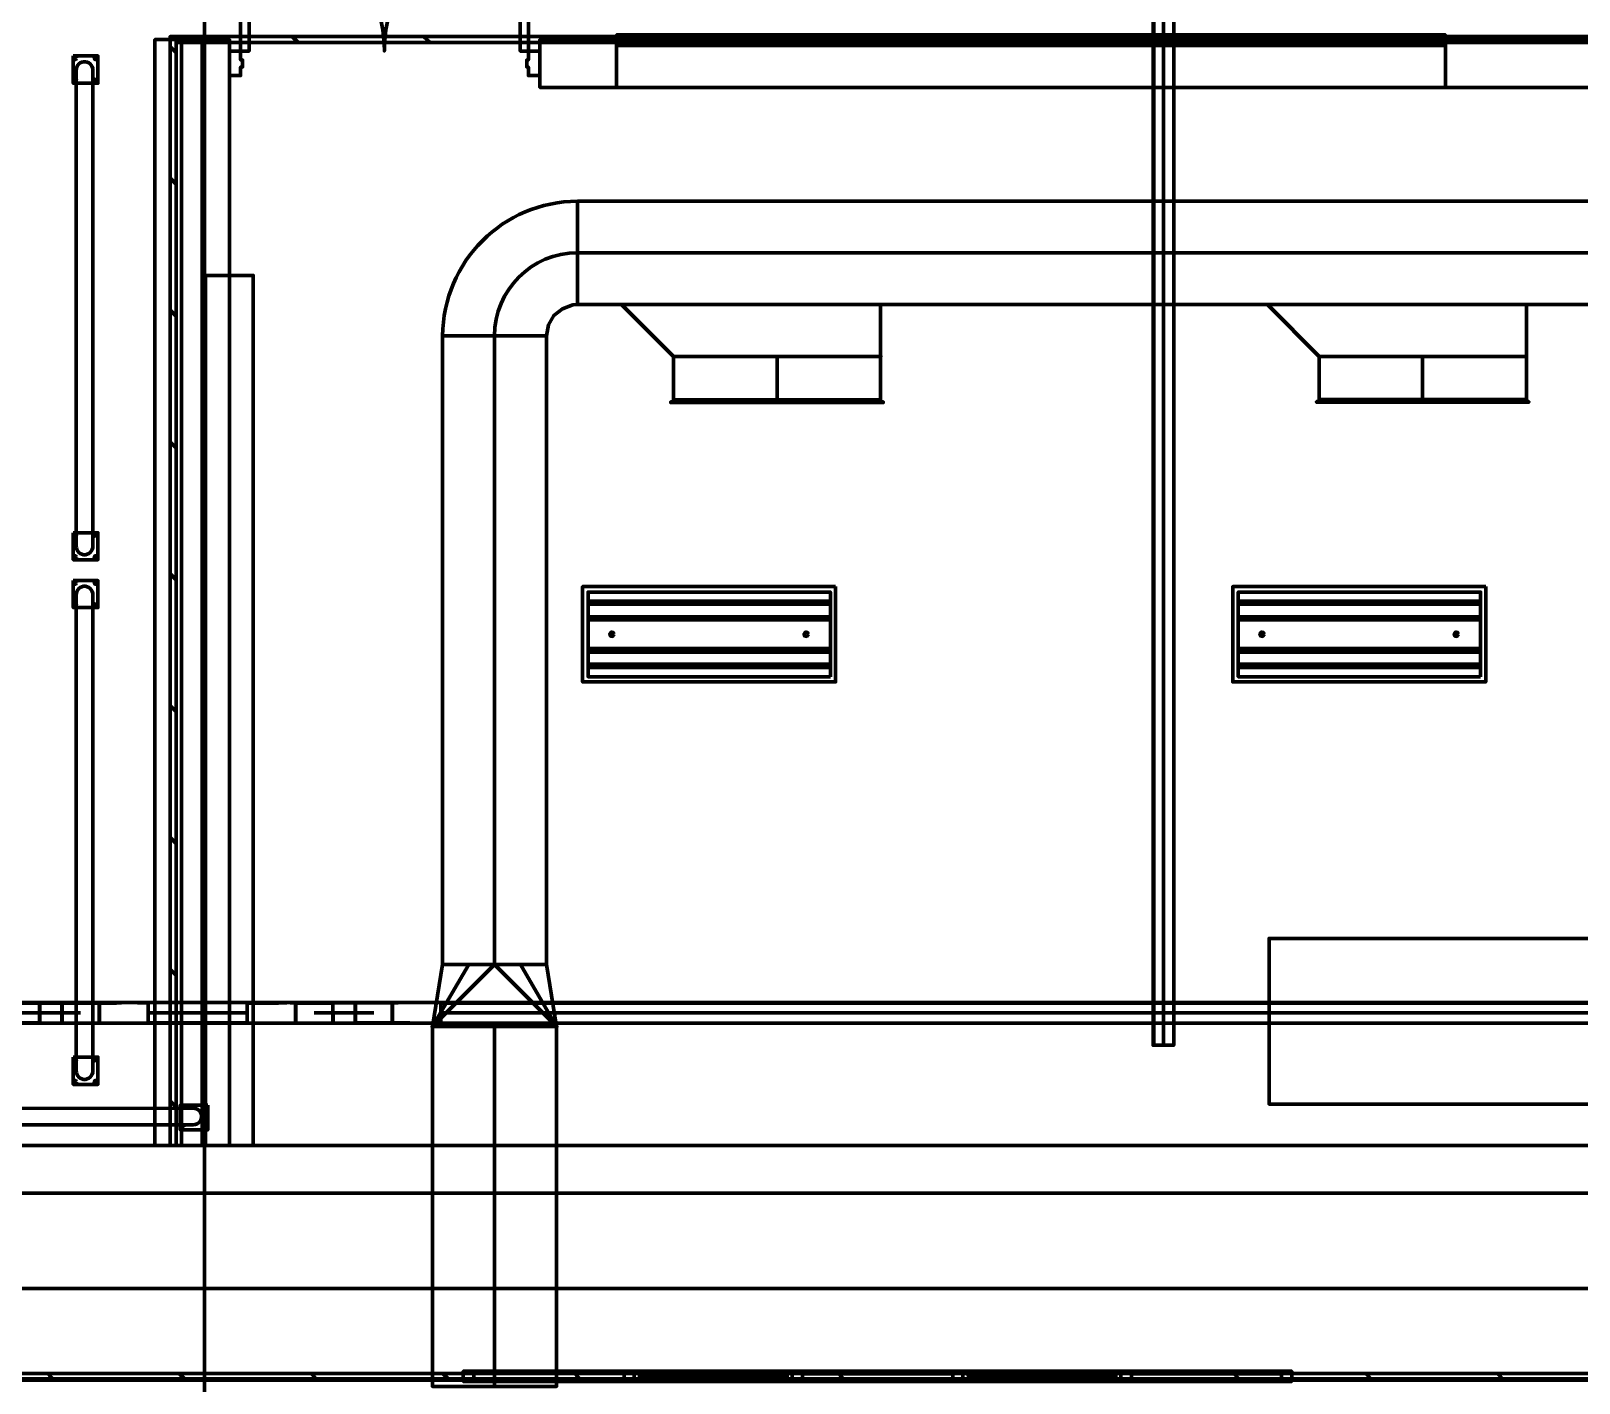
# Model space of a CAD drawing. Extents: x 0 to 1153, y 0 to 816.
# Drawn here: x 767.77 to 816.11, y 382.96 to 425.18 of the extents above; entities that cross this region are included whole.
import ezdxf

# ---------------------------------------------------------------- set-up
doc = ezdxf.new("R2010")
doc.units = 0
doc.header["$MEASUREMENT"] = 0
for name, color, linetype in [('Arch', 7, 'Continuous'), ('Electrical', 7, 'Continuous'), ('Hatch', 7, 'Continuous'), ('HVAC', 7, 'Continuous')]:
    doc.layers.add(name, color=color, linetype=linetype)

msp = doc.modelspace()

# ---------------------------------------------------------------- linework, layer by layer
at = {"layer": 'Arch', "color": 11, "linetype": 'Continuous', "lineweight": 211}
for p, q in [((773.187, 361.77), (773.187, 717.391)), ((776.118, 424.815), (775.928, 425.005)), ((780.235, 424.815), (780.034, 425.005)), ((784.352, 424.815), (784.151, 425.005)), ((788.469, 424.815), (788.268, 425.005)), ((792.575, 424.815), (792.385, 425.005)), ((800.809, 424.815), (800.619, 425.005)), ((804.926, 424.815), (804.735, 425.005)), ((809.043, 424.815), (808.852, 425.005)), ((813.16, 424.815), (812.969, 425.005)), ((772.308, 424.498), (772.118, 424.699)), ((772.308, 420.391), (772.118, 420.582)), ((772.308, 416.274), (772.118, 416.465)), ((772.308, 412.157), (772.118, 412.348)), ((772.308, 408.04), (772.118, 408.231)), ((772.308, 403.923), (772.118, 404.114)), ((772.308, 399.807), (772.118, 399.997)), ((772.308, 395.69), (772.118, 395.88)), ((772.308, 391.573), (772.118, 391.774)), ((917.988, 385.911), (110.871, 385.911)), ((768.488, 383.053), (768.297, 383.254)), ((772.605, 383.053), (772.403, 383.254)), ((776.721, 383.053), (776.52, 383.254)), ((780.838, 383.053), (780.637, 383.254)), ((784.945, 383.053), (784.754, 383.254)), ((789.062, 383.053), (788.871, 383.254)), ((793.178, 383.053), (792.988, 383.254)), ((801.412, 383.053), (801.222, 383.254)), ((805.529, 383.053), (805.328, 383.254)), ((809.646, 383.053), (809.445, 383.254)), ((813.763, 383.053), (813.562, 383.254))]:
    msp.add_line(p, q, dxfattribs=at)
for points in [[(113.961, 576.972), (487.701, 576.972), (487.701, 638.81), (487.892, 638.81), (683.154, 638.81), (683.154, 638.609), (683.154, 383.254), (870.49, 383.254), (870.49, 383.053), (683.154, 383.053), (682.964, 383.064), (487.892, 383.064), (487.701, 383.064), (487.701, 454.3), (113.961, 454.3)], [(774.584, 429.038), (774.584, 424.55), (773.97, 424.55), (773.97, 424.487)], [(773.123, 424.815), (773.123, 390.377), (771.641, 390.377), (771.641, 424.91), (773.123, 424.91)], [(786.056, 424.91), (786.056, 423.418), (786.056, 424.91)], [(796.692, 424.815), (801.306, 424.857), (801.306, 424.931), (796.703, 424.931), (796.692, 424.815), (801.306, 424.857), (801.306, 424.931), (796.703, 424.931), (796.692, 424.815), (796.502, 425.005)], [(811.932, 423.418), (811.932, 424.91), (811.932, 423.418)], [(783.632, 423.841), (783.664, 423.788), (783.304, 423.788), (783.304, 424.053), (783.251, 424.053), (783.251, 424.275), (783.304, 424.275), (783.304, 424.55), (783.664, 424.55), (783.664, 424.487)], [(783.664, 423.418), (862.923, 423.418), (783.664, 423.418)], [(773.218, 417.544), (774.711, 417.544), (773.218, 417.544)], [(772.834, 391.541), (772.89, 391.537), (772.943, 391.521), (772.991, 391.495), (773.032, 391.458), (773.066, 391.414), (773.089, 391.363), (773.1, 391.309), (773.1, 391.254), (773.066, 391.15), (773.1, 391.254), (773.1, 391.309), (773.089, 391.363), (773.066, 391.414), (773.023, 391.468), (772.968, 391.509), (772.89, 391.537), (757.943, 391.54)], [(741.68, 383.095), (741.68, 388.885), (864.404, 388.885), (864.404, 390.536), (869.262, 390.536), (869.262, 383.095), (741.68, 383.095), (741.68, 388.885), (864.404, 388.885), (864.404, 390.536), (869.262, 390.536), (869.262, 383.095), (741.68, 383.095), (741.521, 383.053), (741.521, 388.885), (741.68, 388.885), (741.68, 383.254), (741.68, 388.885), (741.521, 388.885), (741.521, 390.377), (741.521, 388.885), (741.521, 383.053)], [(797.137, 383.297), (801.55, 383.297), (801.55, 383.201), (797.137, 383.201), (801.55, 383.201), (801.55, 383.297), (797.137, 383.297), (797.137, 383.201), (797.137, 383.297), (797.295, 383.053)]]:
    msp.add_lwpolyline(points, dxfattribs=at)
for points in [[(783.664, 424.91), (862.923, 424.91), (862.923, 588.148), (862.923, 389.625), (862.923, 423.418), (862.923, 424.91), (783.664, 424.91), (783.664, 423.418)], [(772.308, 425.005), (772.118, 425.005), (772.118, 390.377), (772.308, 390.377), (772.308, 424.815), (772.308, 425.005), (773.123, 425.005), (773.123, 424.91), (771.641, 424.91), (773.123, 424.91), (771.641, 424.91), (771.641, 390.377), (773.123, 390.377), (773.123, 424.815), (773.123, 390.377), (773.123, 424.815), (772.308, 424.815), (862.923, 424.815), (862.923, 425.005)], [(771.641, 390.377), (773.123, 390.377), (771.641, 390.377), (771.641, 424.91)], [(772.477, 424.91), (773.97, 424.91), (772.477, 424.91), (772.477, 423.418)], [(773.97, 423.418), (773.97, 390.377), (773.97, 423.418), (773.97, 424.91)], [(786.056, 425.058), (811.932, 425.058), (786.056, 425.058), (786.056, 424.73), (811.932, 424.73), (811.932, 425.058), (811.932, 424.73), (786.056, 424.73)], [(811.604, 425.058), (811.604, 424.73), (786.384, 424.73), (786.384, 425.058), (811.604, 425.058), (786.384, 425.058), (786.352, 424.762), (786.352, 425.027), (791.125, 425.027), (791.125, 424.762), (786.352, 424.762), (786.352, 425.027), (791.125, 425.027), (791.125, 424.762), (786.384, 424.73), (811.636, 424.762), (811.636, 425.027), (806.863, 425.027), (806.863, 424.762), (811.636, 424.762), (806.863, 424.762), (806.863, 425.027), (811.604, 425.058), (811.636, 424.762)], [(786.426, 424.931), (791.041, 424.931), (791.041, 424.931), (791.041, 424.857), (791.041, 424.857), (786.426, 424.857), (786.426, 424.931), (791.041, 424.931), (791.041, 424.857), (786.426, 424.857)], [(790.956, 424.931), (786.511, 424.931), (786.511, 424.857), (790.956, 424.857), (790.956, 424.931), (790.956, 424.857), (786.511, 424.857), (786.511, 424.931)], [(790.861, 425.027), (786.606, 425.027), (786.606, 424.931), (790.861, 424.931), (790.861, 425.027), (790.861, 424.931), (786.606, 424.931), (786.606, 425.027)], [(786.606, 424.762), (790.861, 424.762), (786.606, 424.762), (786.606, 424.857), (790.861, 424.857), (790.861, 424.762), (790.861, 424.857), (786.606, 424.857)], [(796.322, 425.058), (796.65, 425.058), (796.65, 425.058), (796.65, 424.73), (796.65, 424.73), (796.322, 424.73), (796.322, 425.058), (796.65, 425.058), (796.65, 424.73), (796.322, 424.73), (796.322, 425.027), (791.39, 425.027), (791.39, 424.762), (791.39, 425.027), (796.322, 425.027), (796.322, 424.762), (791.39, 424.73), (791.39, 425.058), (791.39, 425.058), (791.072, 425.058), (791.072, 425.058), (791.072, 424.73), (791.39, 424.73), (791.39, 425.058), (791.072, 425.058), (791.072, 424.73), (791.39, 424.762), (796.322, 424.762)], [(796.163, 424.931), (791.559, 424.931), (791.559, 424.857), (796.163, 424.857), (796.163, 424.931), (791.559, 424.931), (791.559, 424.857), (796.163, 424.857), (796.163, 424.857), (796.163, 424.931), (796.163, 424.931), (796.163, 424.857), (791.559, 424.857), (791.559, 424.931), (796.163, 424.931), (796.163, 424.857), (791.559, 424.857), (791.559, 424.931)], [(796.068, 425.027), (791.655, 425.027), (791.655, 424.931), (796.068, 424.931), (796.068, 425.027), (796.068, 424.931), (791.655, 424.931), (791.655, 425.027)], [(791.655, 424.762), (796.068, 424.762), (791.655, 424.762), (791.655, 424.857), (796.068, 424.857), (796.068, 424.762), (796.068, 424.857), (791.655, 424.857)], [(801.391, 425.027), (796.618, 425.027), (796.618, 424.762), (796.618, 425.027), (801.391, 425.027), (801.391, 424.762), (796.618, 424.762), (801.391, 424.762)], [(801.222, 424.931), (796.777, 424.931), (796.777, 424.857), (801.222, 424.857), (801.222, 424.931), (801.222, 424.857), (796.777, 424.857), (796.777, 424.931)], [(801.127, 425.027), (796.872, 425.027), (796.872, 424.931), (801.127, 424.931), (801.127, 425.027), (801.127, 424.931), (796.872, 424.931), (796.872, 425.027)], [(796.872, 424.762), (801.127, 424.762), (796.872, 424.762), (796.872, 424.857), (801.127, 424.857), (801.127, 424.762), (801.127, 424.857), (796.872, 424.857)], [(801.666, 424.762), (806.598, 424.762), (806.598, 425.027), (806.598, 424.762), (801.666, 424.762), (801.666, 425.027), (806.598, 425.058), (806.916, 425.058), (806.916, 425.058), (806.916, 424.73), (806.916, 424.73), (806.598, 424.73), (806.598, 425.058), (806.916, 425.058), (806.916, 424.73), (806.598, 424.73), (806.598, 425.027), (801.666, 425.058), (801.338, 425.058), (801.338, 425.058), (801.338, 424.73), (801.666, 424.73), (801.666, 425.058), (801.666, 425.058), (801.666, 424.73), (801.338, 424.73), (801.338, 425.058), (801.666, 425.027)], [(806.429, 424.931), (801.825, 424.931), (806.429, 424.931), (806.429, 424.857), (801.825, 424.857), (801.825, 424.931), (801.825, 424.857), (806.429, 424.857), (806.429, 424.931), (806.429, 424.931), (801.825, 424.931), (806.429, 424.931), (806.429, 424.857), (801.825, 424.857), (801.825, 424.857), (801.825, 424.931), (801.825, 424.857), (806.429, 424.857)], [(806.334, 425.027), (801.92, 425.027), (806.334, 425.027), (806.334, 424.931), (801.92, 424.931), (801.92, 425.027), (801.92, 424.931), (806.334, 424.931)], [(806.334, 424.857), (801.92, 424.857), (806.334, 424.857), (806.334, 424.762), (801.92, 424.762), (801.92, 424.857), (801.92, 424.762), (806.334, 424.762)], [(806.947, 424.931), (811.562, 424.931), (811.562, 424.931), (811.562, 424.857), (811.562, 424.857), (806.947, 424.857), (806.947, 424.931), (811.562, 424.931), (811.562, 424.857), (806.947, 424.857)], [(811.477, 424.931), (807.032, 424.931), (807.032, 424.857), (811.477, 424.857), (811.477, 424.931), (811.477, 424.857), (807.032, 424.857), (807.032, 424.931)], [(811.382, 425.027), (807.127, 425.027), (807.127, 424.931), (811.382, 424.931), (811.382, 425.027), (811.382, 424.931), (807.127, 424.931), (807.127, 425.027)], [(807.127, 424.762), (811.382, 424.762), (807.127, 424.762), (807.127, 424.857), (811.382, 424.857), (811.382, 424.762), (811.382, 424.857), (807.127, 424.857)], [(769.091, 424.402), (769.863, 424.402), (769.863, 423.545), (769.091, 423.545)], [(769.186, 423.955), (769.19, 424.011), (769.206, 424.063), (769.233, 424.111), (769.269, 424.153), (769.313, 424.186), (769.364, 424.209), (769.418, 424.221), (769.473, 424.221), (769.526, 424.209), (769.577, 424.186), (769.622, 424.153), (769.658, 424.111), (769.685, 424.063), (769.7, 424.011), (769.7, 409.035), (769.685, 408.983), (769.658, 408.935), (769.622, 408.893), (769.577, 408.86), (769.526, 408.837), (769.473, 408.825), (769.418, 408.825), (769.364, 408.837), (769.313, 408.86), (769.269, 408.893), (769.233, 408.935), (769.206, 408.983), (769.19, 409.035), (769.186, 409.067)], [(772.477, 390.377), (772.477, 423.418), (772.477, 390.377), (773.97, 390.377)], [(774.711, 390.377), (774.711, 417.544), (774.711, 390.377), (773.218, 390.377), (773.218, 417.544), (773.218, 390.377)], [(769.091, 409.511), (769.863, 409.511), (769.863, 408.665), (769.091, 408.665)], [(769.705, 409.091), (769.7, 409.035)], [(769.091, 408.019), (769.863, 408.019), (769.863, 407.173), (769.091, 407.173)], [(769.186, 407.572), (769.19, 407.628), (769.206, 407.68), (769.233, 407.728), (769.269, 407.77), (769.313, 407.803), (769.364, 407.826), (769.418, 407.838), (769.473, 407.838), (769.526, 407.826), (769.577, 407.803), (769.622, 407.77), (769.658, 407.728), (769.685, 407.68), (769.7, 407.628), (769.7, 392.652), (769.685, 392.6), (769.658, 392.552), (769.622, 392.51), (769.577, 392.477), (769.526, 392.454), (769.473, 392.442), (769.418, 392.442), (769.364, 392.454), (769.313, 392.477), (769.269, 392.51), (769.233, 392.552), (769.206, 392.6), (769.19, 392.652), (769.186, 392.684)], [(769.091, 393.139), (769.863, 393.139), (769.863, 392.282), (769.091, 392.282)], [(769.705, 392.708), (769.7, 392.652)], [(773.292, 391.636), (773.292, 390.864), (772.435, 390.864), (772.435, 391.636)], [(862.595, 388.885), (682.36, 388.885), (862.595, 388.885), (862.595, 390.377)], [(682.36, 390.377), (682.36, 388.885), (682.36, 390.377), (862.595, 390.377)], [(807.138, 383.011), (781.272, 383.011), (807.138, 383.011), (807.138, 383.328), (781.272, 383.328), (781.272, 383.011), (781.272, 383.328), (807.138, 383.328)], [(786.289, 383.011), (786.606, 383.011), (786.606, 383.011), (786.606, 383.328), (786.289, 383.328), (786.289, 383.328), (786.289, 383.011), (786.289, 383.011), (786.289, 383.328), (786.606, 383.328), (786.606, 383.011), (786.289, 383.011), (786.289, 383.286), (786.289, 383.064), (781.6, 383.064), (781.6, 383.011), (806.82, 383.011), (806.82, 383.286), (806.82, 383.064), (802.132, 383.064), (802.132, 383.011), (802.132, 383.286), (802.132, 383.064), (802.132, 383.011), (802.132, 383.286), (802.132, 383.064), (806.82, 383.064), (806.82, 383.011), (806.82, 383.286), (806.82, 383.064), (806.82, 383.011), (806.82, 383.286), (806.82, 383.064), (802.132, 383.064), (802.132, 383.011), (802.132, 383.286), (802.132, 383.064), (802.132, 383.011), (802.132, 383.286), (802.132, 383.064), (806.82, 383.064), (806.82, 383.011), (806.82, 383.286), (806.82, 383.064), (806.82, 383.011), (806.82, 383.286), (806.82, 383.064), (802.132, 383.064), (802.132, 383.011), (802.132, 383.286), (802.132, 383.064), (802.132, 383.011), (802.132, 383.286), (802.132, 383.064), (806.82, 383.064), (806.82, 383.011), (806.82, 383.286), (806.82, 383.064), (806.82, 383.011), (806.82, 383.286), (806.82, 383.064), (802.132, 383.064), (802.132, 383.011), (802.132, 383.286), (802.132, 383.064), (802.132, 383.011), (802.132, 383.286), (802.132, 383.064), (806.82, 383.064), (806.82, 383.011), (806.82, 383.286), (806.82, 383.064), (806.82, 383.011), (806.82, 383.286), (806.82, 383.064), (802.132, 383.064), (802.132, 383.011), (802.132, 383.286), (802.132, 383.064), (802.132, 383.011), (802.132, 383.286), (802.132, 383.064), (806.82, 383.064), (806.82, 383.011), (806.82, 383.286), (806.82, 383.064), (806.82, 383.011), (806.82, 383.286), (806.82, 383.064), (802.132, 383.064), (802.132, 383.011), (802.132, 383.286), (802.132, 383.064), (802.132, 383.011), (802.132, 383.286), (802.132, 383.064), (806.82, 383.064), (806.82, 383.011), (806.82, 383.286), (806.82, 383.064), (806.82, 383.011), (806.82, 383.286), (806.82, 383.064), (802.132, 383.064), (802.132, 383.011), (802.132, 383.286), (802.132, 383.064), (802.132, 383.011), (802.132, 383.286), (802.132, 383.064), (806.82, 383.064), (806.82, 383.011), (806.82, 383.286), (806.82, 383.064), (806.82, 383.011), (806.82, 383.286), (806.82, 383.064), (802.132, 383.064), (802.132, 383.011), (802.132, 383.286), (802.132, 383.064), (802.132, 383.011), (802.132, 383.286), (802.132, 383.064), (806.82, 383.064), (806.82, 383.011), (806.82, 383.286), (806.82, 383.064), (806.82, 383.011), (806.82, 383.286), (806.82, 383.064), (802.132, 383.064), (802.132, 383.011), (802.132, 383.286), (802.132, 383.064), (802.132, 383.011), (802.132, 383.286), (802.132, 383.064), (806.82, 383.064), (806.82, 383.011), (806.82, 383.286), (806.82, 383.064), (806.82, 383.011), (806.82, 383.286), (806.82, 383.064), (802.132, 383.064), (802.132, 383.011), (802.132, 383.286), (802.132, 383.064), (802.132, 383.011), (802.132, 383.286), (802.132, 383.064), (806.82, 383.064), (806.82, 383.011), (806.82, 383.286), (806.82, 383.064), (806.82, 383.011), (806.82, 383.286), (806.82, 383.064), (802.132, 383.064), (802.132, 383.011), (802.132, 383.286), (802.132, 383.064), (802.132, 383.011), (802.132, 383.286), (802.132, 383.064), (806.82, 383.064), (806.82, 383.011), (806.82, 383.286), (806.82, 383.064), (806.82, 383.011), (806.82, 383.286), (806.82, 383.064), (802.132, 383.064), (802.132, 383.011), (802.132, 383.286), (802.132, 383.064), (802.132, 383.011), (802.132, 383.286), (802.132, 383.064), (806.82, 383.064), (806.82, 383.011), (806.82, 383.286), (806.82, 383.064), (806.82, 383.011), (806.82, 383.286), (806.82, 383.064), (802.132, 383.064), (802.132, 383.011), (802.132, 383.286), (802.132, 383.064), (802.132, 383.011), (802.132, 383.286), (802.132, 383.064), (806.82, 383.064), (806.82, 383.011), (806.82, 383.286), (806.82, 383.064), (806.82, 383.011), (806.82, 383.286), (806.82, 383.064), (802.132, 383.064), (802.132, 383.011), (802.132, 383.286), (802.132, 383.064), (802.132, 383.011), (802.132, 383.286), (802.132, 383.064), (806.82, 383.064), (806.82, 383.011), (806.82, 383.286), (806.82, 383.064), (806.82, 383.011), (806.82, 383.286), (806.82, 383.064), (802.132, 383.064), (802.132, 383.011), (802.132, 383.286), (802.132, 383.064), (802.132, 383.011), (802.132, 383.286), (802.132, 383.064), (806.82, 383.064), (806.82, 383.011), (806.82, 383.286), (806.82, 383.064), (806.82, 383.011), (806.82, 383.286), (806.82, 383.064), (802.132, 383.064), (802.132, 383.011), (802.132, 383.286), (802.132, 383.064), (802.132, 383.011), (802.132, 383.286), (802.132, 383.064), (806.82, 383.064), (806.82, 383.011), (806.82, 383.286), (806.82, 383.064), (806.82, 383.011), (806.82, 383.286), (806.82, 383.064), (802.132, 383.064), (802.132, 383.011), (802.132, 383.286), (802.132, 383.064), (802.132, 383.011), (802.132, 383.286), (802.132, 383.064), (806.82, 383.064), (806.82, 383.011), (806.82, 383.286), (806.82, 383.064), (806.82, 383.011), (802.132, 383.011), (806.82, 383.011), (802.132, 383.011), (806.82, 383.011), (802.132, 383.011), (806.82, 383.011), (802.132, 383.011), (806.82, 383.011), (802.132, 383.011), (806.82, 383.011), (802.132, 383.011), (806.82, 383.011), (802.132, 383.011), (806.82, 383.011), (802.132, 383.011), (806.82, 383.011), (802.132, 383.011), (806.82, 383.011), (802.132, 383.011), (806.82, 383.011), (802.132, 383.011), (806.82, 383.011), (802.132, 383.011), (806.82, 383.011), (802.132, 383.011), (806.82, 383.011), (802.132, 383.011), (806.82, 383.011), (802.132, 383.011), (806.82, 383.011), (802.132, 383.011), (806.82, 383.011), (802.132, 383.011), (806.82, 383.011), (806.82, 383.286), (802.132, 383.244), (806.82, 383.286), (802.132, 383.244), (806.82, 383.286), (802.132, 383.244), (806.82, 383.286), (802.132, 383.244), (806.82, 383.286), (802.132, 383.244), (806.82, 383.286), (802.132, 383.244), (806.82, 383.286), (802.132, 383.244), (806.82, 383.286), (802.132, 383.244), (806.82, 383.286), (802.132, 383.244), (806.82, 383.286), (802.132, 383.244), (806.82, 383.286), (802.132, 383.244), (806.82, 383.286), (802.132, 383.244), (806.82, 383.286), (802.132, 383.244), (806.82, 383.286), (802.132, 383.244), (806.82, 383.286), (802.132, 383.244), (806.82, 383.286), (802.132, 383.244), (806.82, 383.286), (802.132, 383.244), (806.82, 383.286), (802.132, 383.244), (806.82, 383.286), (802.132, 383.244), (806.82, 383.286), (802.132, 383.244), (806.82, 383.286), (802.132, 383.244), (806.82, 383.286), (802.132, 383.244), (806.82, 383.286), (802.132, 383.244), (806.82, 383.286), (802.132, 383.244), (806.82, 383.286), (802.132, 383.244), (806.82, 383.286), (802.132, 383.244), (806.82, 383.286), (802.132, 383.244), (806.82, 383.286), (802.132, 383.244), (806.82, 383.286), (802.132, 383.244), (806.82, 383.286), (802.132, 383.244), (806.82, 383.286), (802.132, 383.244), (806.82, 383.286), (802.132, 383.244), (806.82, 383.286), (802.132, 383.244), (806.82, 383.244), (802.132, 383.286), (806.82, 383.328), (781.6, 383.286), (781.6, 383.011), (781.6, 383.064), (786.289, 383.064), (786.289, 383.011), (786.289, 383.286), (786.289, 383.064), (786.289, 383.011), (786.289, 383.286), (786.289, 383.064), (781.6, 383.064), (781.6, 383.286), (781.6, 383.011), (781.6, 383.064), (781.6, 383.286), (781.6, 383.011), (781.6, 383.064), (786.289, 383.064), (786.289, 383.011), (786.289, 383.286), (786.289, 383.064), (786.289, 383.011), (786.289, 383.286), (786.289, 383.064), (781.6, 383.064), (781.6, 383.286), (781.6, 383.011), (781.6, 383.064), (781.6, 383.286), (781.6, 383.011), (781.6, 383.064), (786.289, 383.064), (786.289, 383.011), (786.289, 383.286), (786.289, 383.064), (786.289, 383.011), (786.289, 383.286), (786.289, 383.064), (781.6, 383.064), (781.6, 383.286), (781.6, 383.011), (781.6, 383.064), (781.6, 383.286), (781.6, 383.011), (781.6, 383.064), (786.289, 383.064), (786.289, 383.011), (786.289, 383.286), (786.289, 383.064), (786.289, 383.011), (786.289, 383.286), (786.289, 383.064), (781.6, 383.064), (781.6, 383.286), (781.6, 383.011), (781.6, 383.064), (781.6, 383.286), (781.6, 383.011), (781.6, 383.064), (786.289, 383.064), (786.289, 383.011), (786.289, 383.286), (786.289, 383.064), (786.289, 383.011), (786.289, 383.286), (786.289, 383.064), (781.6, 383.064), (781.6, 383.286), (781.6, 383.011), (781.6, 383.064), (781.6, 383.286), (781.6, 383.011), (781.6, 383.064), (786.289, 383.064), (786.289, 383.011), (786.289, 383.286), (786.289, 383.064), (786.289, 383.011), (786.289, 383.286), (786.289, 383.064), (781.6, 383.064), (781.6, 383.286), (781.6, 383.011), (781.6, 383.064), (781.6, 383.286), (781.6, 383.011), (781.6, 383.064), (786.289, 383.064), (786.289, 383.011), (786.289, 383.286), (786.289, 383.064), (786.289, 383.011), (786.289, 383.286), (786.289, 383.064), (781.6, 383.064), (781.6, 383.286), (781.6, 383.011), (781.6, 383.064), (781.6, 383.286), (781.6, 383.011), (781.6, 383.064), (786.289, 383.064), (786.289, 383.011), (786.289, 383.286), (786.289, 383.064), (786.289, 383.011), (786.289, 383.286), (786.289, 383.064), (781.6, 383.064), (781.6, 383.286), (781.6, 383.011), (781.6, 383.064), (781.6, 383.286), (781.6, 383.011), (781.6, 383.064), (786.289, 383.064), (786.289, 383.011), (786.289, 383.286), (786.289, 383.064), (786.289, 383.011), (786.289, 383.286), (786.289, 383.064), (781.6, 383.064), (781.6, 383.286), (781.6, 383.011), (781.6, 383.064), (781.6, 383.286), (781.6, 383.011), (781.6, 383.064), (786.289, 383.064), (786.289, 383.011), (786.289, 383.286), (786.289, 383.064), (786.289, 383.011), (786.289, 383.286), (786.289, 383.064), (781.6, 383.064), (781.6, 383.286), (781.6, 383.011), (781.6, 383.064), (781.6, 383.286), (781.6, 383.011), (781.6, 383.064), (786.289, 383.064), (786.289, 383.011), (786.289, 383.286), (786.289, 383.064), (786.289, 383.011), (786.289, 383.286), (786.289, 383.064), (781.6, 383.064), (781.6, 383.286), (781.6, 383.011), (781.6, 383.064), (781.6, 383.286), (781.6, 383.011), (781.6, 383.064), (786.289, 383.064), (786.289, 383.011), (786.289, 383.286), (786.289, 383.064), (786.289, 383.011), (786.289, 383.286), (786.289, 383.064), (781.6, 383.064), (781.6, 383.286), (781.6, 383.011), (781.6, 383.064), (781.6, 383.286), (781.6, 383.011), (781.6, 383.064), (786.289, 383.064), (786.289, 383.011), (786.289, 383.286), (786.289, 383.064), (786.289, 383.011), (786.289, 383.286), (786.289, 383.064), (781.6, 383.064), (781.6, 383.286), (781.6, 383.011), (781.6, 383.064), (781.6, 383.286), (781.6, 383.011), (781.6, 383.064), (786.289, 383.064), (786.289, 383.011), (786.289, 383.286), (786.289, 383.064), (786.289, 383.011), (786.289, 383.286), (786.289, 383.064), (781.6, 383.064), (781.6, 383.286), (781.6, 383.011), (781.6, 383.064), (781.6, 383.286), (781.6, 383.011), (781.6, 383.064), (786.289, 383.064), (786.289, 383.011), (786.289, 383.286), (786.289, 383.064), (786.289, 383.011), (786.289, 383.286), (786.289, 383.064), (781.6, 383.064), (781.6, 383.286), (781.6, 383.011), (781.6, 383.064), (781.6, 383.286), (781.6, 383.011), (781.6, 383.064), (786.289, 383.064), (786.289, 383.011), (786.289, 383.286), (786.289, 383.064), (786.289, 383.011), (786.289, 383.286), (786.289, 383.064), (781.6, 383.064), (781.6, 383.286), (781.6, 383.011), (781.6, 383.064), (781.6, 383.286), (781.6, 383.011), (781.6, 383.064), (781.6, 383.286), (781.6, 383.011), (781.6, 383.286), (781.6, 383.064), (786.289, 383.064), (786.289, 383.011), (786.289, 383.286), (781.6, 383.244), (786.289, 383.286), (781.6, 383.244), (786.289, 383.286), (781.6, 383.244), (786.289, 383.286), (781.6, 383.244), (786.289, 383.286), (781.6, 383.244), (786.289, 383.286), (781.6, 383.244), (786.289, 383.286), (781.6, 383.244), (786.289, 383.286), (781.6, 383.244), (786.289, 383.286), (781.6, 383.244), (786.289, 383.286), (781.6, 383.244), (786.289, 383.286), (781.6, 383.244), (786.289, 383.286), (781.6, 383.244), (786.289, 383.286), (781.6, 383.244), (786.289, 383.286), (781.6, 383.244), (786.289, 383.286), (781.6, 383.244), (786.289, 383.286), (781.6, 383.244), (786.289, 383.286), (781.6, 383.244), (786.289, 383.286), (781.6, 383.244), (786.289, 383.286), (781.6, 383.244), (786.289, 383.286), (781.6, 383.244), (786.289, 383.286), (781.6, 383.244), (786.289, 383.286), (781.6, 383.244), (786.289, 383.286), (781.6, 383.244), (786.289, 383.286), (781.6, 383.244), (786.289, 383.286), (781.6, 383.244), (786.289, 383.286), (781.6, 383.244), (786.289, 383.286), (781.6, 383.244), (786.289, 383.286), (781.6, 383.244), (786.289, 383.286), (781.6, 383.244), (786.289, 383.286), (781.6, 383.244), (786.289, 383.286), (781.6, 383.244), (786.289, 383.286), (781.6, 383.244), (786.289, 383.286), (781.6, 383.244), (786.289, 383.286), (781.6, 383.244), (786.289, 383.286), (786.289, 383.064), (786.289, 383.011), (781.6, 383.011), (786.289, 383.011), (781.6, 383.011), (786.289, 383.011), (781.6, 383.011), (786.289, 383.011), (781.6, 383.011), (786.289, 383.011), (781.6, 383.011), (786.289, 383.011), (781.6, 383.011), (786.289, 383.011), (781.6, 383.011), (786.289, 383.011), (781.6, 383.011), (786.289, 383.011), (781.6, 383.011), (786.289, 383.011), (781.6, 383.011), (786.289, 383.011), (781.6, 383.011), (786.289, 383.011), (781.6, 383.011), (786.289, 383.011), (781.6, 383.011), (786.289, 383.011), (781.6, 383.011), (786.289, 383.011), (781.6, 383.011), (786.289, 383.011), (781.6, 383.011), (786.289, 383.011), (781.6, 383.011)], [(806.82, 383.011), (806.82, 383.328), (781.6, 383.328), (781.6, 383.011)], [(791.538, 383.297), (786.606, 383.297), (786.606, 383.043), (786.606, 383.297), (791.538, 383.297), (791.538, 383.043), (786.606, 383.043), (791.538, 383.011), (791.866, 383.011), (791.866, 383.011), (791.866, 383.328), (791.866, 383.328), (791.538, 383.328), (791.538, 383.011), (791.538, 383.011), (791.538, 383.328), (791.866, 383.328), (791.866, 383.011), (791.538, 383.043)], [(786.871, 383.201), (791.284, 383.201), (786.871, 383.201), (786.871, 383.297), (791.284, 383.297), (791.284, 383.201), (791.284, 383.297), (786.871, 383.297)], [(796.555, 383.011), (796.872, 383.011), (796.872, 383.011), (796.872, 383.328), (796.555, 383.328), (796.555, 383.328), (796.555, 383.011), (796.555, 383.011), (796.555, 383.328), (796.872, 383.328), (796.872, 383.043), (801.804, 383.043), (801.804, 383.297), (801.804, 383.043), (796.872, 383.043), (796.872, 383.297), (801.804, 383.328), (801.804, 383.011), (802.132, 383.011), (802.132, 383.011), (802.132, 383.328), (802.132, 383.328), (801.804, 383.328), (801.804, 383.011), (802.132, 383.011), (802.132, 383.328), (801.804, 383.297), (796.872, 383.297), (796.872, 383.011), (796.555, 383.011), (796.555, 383.286), (796.555, 383.064), (791.866, 383.064), (791.866, 383.011), (791.866, 383.286), (791.866, 383.064), (791.866, 383.011), (791.866, 383.286), (796.555, 383.286), (796.555, 383.064), (796.555, 383.011), (796.555, 383.286), (791.866, 383.286), (791.866, 383.064), (796.555, 383.064), (796.555, 383.011), (796.555, 383.286), (796.555, 383.064), (791.866, 383.064), (791.866, 383.011), (791.866, 383.286), (791.866, 383.064), (791.866, 383.011), (791.866, 383.286), (796.555, 383.286), (796.555, 383.064), (796.555, 383.011), (796.555, 383.286), (791.866, 383.286), (791.866, 383.064), (796.555, 383.064), (796.555, 383.011), (796.555, 383.286), (796.555, 383.064), (791.866, 383.064), (791.866, 383.011), (791.866, 383.286), (791.866, 383.064), (791.866, 383.011), (791.866, 383.286), (796.555, 383.286), (796.555, 383.064), (796.555, 383.011), (796.555, 383.286), (791.866, 383.286), (791.866, 383.064), (796.555, 383.064), (796.555, 383.011), (796.555, 383.286), (796.555, 383.064), (791.866, 383.064), (791.866, 383.011), (791.866, 383.286), (791.866, 383.064), (791.866, 383.011), (791.866, 383.286), (796.555, 383.286), (796.555, 383.064), (796.555, 383.011), (796.555, 383.286), (791.866, 383.286), (791.866, 383.064), (796.555, 383.064), (796.555, 383.011), (796.555, 383.286), (796.555, 383.064), (791.866, 383.064), (791.866, 383.011), (791.866, 383.286), (791.866, 383.064), (791.866, 383.011), (791.866, 383.286), (796.555, 383.286), (796.555, 383.064), (796.555, 383.011), (796.555, 383.286), (791.866, 383.286), (791.866, 383.064), (796.555, 383.064), (796.555, 383.011), (796.555, 383.286), (796.555, 383.064), (791.866, 383.064), (791.866, 383.011), (791.866, 383.286), (791.866, 383.064), (791.866, 383.011), (791.866, 383.286), (796.555, 383.286), (796.555, 383.064), (796.555, 383.011), (796.555, 383.286), (791.866, 383.286), (791.866, 383.064), (796.555, 383.064), (796.555, 383.011), (796.555, 383.286), (796.555, 383.064), (791.866, 383.064), (791.866, 383.011), (791.866, 383.286), (791.866, 383.064), (791.866, 383.011), (791.866, 383.286), (796.555, 383.286), (796.555, 383.064), (796.555, 383.011), (796.555, 383.286), (791.866, 383.286), (791.866, 383.064), (796.555, 383.064), (796.555, 383.011), (796.555, 383.286), (796.555, 383.064), (791.866, 383.064), (791.866, 383.011), (791.866, 383.286), (791.866, 383.064), (791.866, 383.011), (791.866, 383.286), (796.555, 383.286), (796.555, 383.064), (796.555, 383.011), (796.555, 383.286), (791.866, 383.286), (791.866, 383.064), (796.555, 383.064), (796.555, 383.011), (796.555, 383.286), (796.555, 383.064), (791.866, 383.064), (791.866, 383.011), (791.866, 383.286), (791.866, 383.064), (791.866, 383.011), (791.866, 383.286), (796.555, 383.286), (796.555, 383.064), (796.555, 383.011), (796.555, 383.286), (791.866, 383.286), (791.866, 383.064), (796.555, 383.064), (796.555, 383.011), (796.555, 383.286), (796.555, 383.064), (791.866, 383.064), (791.866, 383.011), (791.866, 383.286), (791.866, 383.064), (791.866, 383.011), (791.866, 383.286), (796.555, 383.286), (796.555, 383.064), (796.555, 383.011), (796.555, 383.286), (791.866, 383.286), (791.866, 383.064), (796.555, 383.064), (796.555, 383.011), (796.555, 383.286), (796.555, 383.064), (791.866, 383.064), (791.866, 383.011), (791.866, 383.286), (791.866, 383.064), (791.866, 383.011), (791.866, 383.286), (796.555, 383.286), (796.555, 383.064), (796.555, 383.011), (796.555, 383.286), (791.866, 383.286), (791.866, 383.064), (796.555, 383.064), (796.555, 383.011), (796.555, 383.286), (796.555, 383.064), (791.866, 383.064), (791.866, 383.011), (791.866, 383.286), (791.866, 383.064), (791.866, 383.011), (791.866, 383.286), (796.555, 383.286), (796.555, 383.064), (796.555, 383.011), (796.555, 383.286), (791.866, 383.286), (791.866, 383.064), (796.555, 383.064), (796.555, 383.011), (796.555, 383.286), (796.555, 383.064), (791.866, 383.064), (791.866, 383.011), (791.866, 383.286), (791.866, 383.064), (791.866, 383.011), (791.866, 383.286), (796.555, 383.286), (796.555, 383.064), (796.555, 383.011), (796.555, 383.286), (791.866, 383.286), (791.866, 383.064), (796.555, 383.064), (796.555, 383.011), (796.555, 383.286), (796.555, 383.064), (791.866, 383.064), (791.866, 383.011), (791.866, 383.286), (791.866, 383.064), (791.866, 383.011), (791.866, 383.286), (796.555, 383.286), (796.555, 383.064), (796.555, 383.011), (796.555, 383.286), (791.866, 383.286), (791.866, 383.064), (796.555, 383.064), (796.555, 383.011), (796.555, 383.286), (796.555, 383.064), (791.866, 383.064), (791.866, 383.011), (791.866, 383.286), (791.866, 383.064), (791.866, 383.011), (791.866, 383.286), (796.555, 383.286), (796.555, 383.064), (796.555, 383.011), (796.555, 383.286), (791.866, 383.286), (791.866, 383.064), (796.555, 383.064), (796.555, 383.011), (796.555, 383.286), (796.555, 383.064), (791.866, 383.064), (791.866, 383.011), (791.866, 383.286), (791.866, 383.064), (791.866, 383.011), (791.866, 383.286), (796.555, 383.286), (796.555, 383.064), (796.555, 383.011), (796.555, 383.286), (791.866, 383.286), (791.866, 383.064), (796.555, 383.064), (796.555, 383.011), (796.555, 383.286), (796.555, 383.064), (791.866, 383.064), (791.866, 383.011), (791.866, 383.286), (791.866, 383.064), (791.866, 383.011), (791.866, 383.286), (796.555, 383.286), (796.555, 383.064), (796.555, 383.011), (796.555, 383.286), (791.866, 383.244), (796.555, 383.244), (791.866, 383.244), (796.555, 383.244), (791.866, 383.244), (796.555, 383.244), (791.866, 383.244), (796.555, 383.244), (791.866, 383.244), (796.555, 383.244), (791.866, 383.244), (796.555, 383.244), (791.866, 383.244), (796.555, 383.244), (791.866, 383.244), (796.555, 383.244), (791.866, 383.244), (796.555, 383.244), (791.866, 383.244), (796.555, 383.244), (791.866, 383.244), (796.555, 383.244), (791.866, 383.244), (796.555, 383.244), (791.866, 383.244), (796.555, 383.244), (791.866, 383.244), (796.555, 383.244), (791.866, 383.244), (796.555, 383.244), (791.866, 383.244), (796.555, 383.244), (791.866, 383.244), (796.555, 383.244), (791.866, 383.286), (791.866, 383.064), (796.555, 383.064), (796.555, 383.011), (791.866, 383.011), (796.555, 383.011), (791.866, 383.011), (796.555, 383.011), (791.866, 383.011), (796.555, 383.011), (791.866, 383.011), (796.555, 383.011), (791.866, 383.011), (796.555, 383.011), (791.866, 383.011), (796.555, 383.011), (791.866, 383.011), (796.555, 383.011), (791.866, 383.011), (796.555, 383.011), (791.866, 383.011), (796.555, 383.011), (791.866, 383.011), (796.555, 383.011), (791.866, 383.011), (796.555, 383.011), (791.866, 383.011), (796.555, 383.011), (791.866, 383.011), (796.555, 383.011), (791.866, 383.011), (796.555, 383.011), (791.866, 383.011), (796.555, 383.011), (791.866, 383.011), (796.555, 383.011), (791.866, 383.011)], [(807.138, 383.254), (807.138, 383.053), (781.272, 383.053), (781.272, 383.254)], [(786.776, 383.127), (791.379, 383.127), (786.776, 383.127), (786.776, 383.201), (791.379, 383.201), (791.379, 383.127), (791.379, 383.201), (786.776, 383.201), (786.776, 383.127), (791.379, 383.127), (791.379, 383.127), (786.776, 383.127), (786.776, 383.201), (791.379, 383.201), (791.379, 383.201), (791.379, 383.127), (791.379, 383.201), (786.776, 383.201)], [(786.871, 383.043), (791.284, 383.043), (786.871, 383.043), (786.871, 383.127), (791.284, 383.127), (791.284, 383.043), (791.284, 383.127), (786.871, 383.127)], [(797.041, 383.127), (801.645, 383.127), (801.645, 383.201), (797.041, 383.201), (797.041, 383.127), (801.645, 383.127), (801.645, 383.201), (797.041, 383.201), (797.041, 383.201), (797.041, 383.127), (797.041, 383.127), (797.041, 383.201), (801.645, 383.201), (801.645, 383.127), (801.645, 383.127), (797.041, 383.127), (797.041, 383.201), (801.645, 383.201), (801.645, 383.127)], [(797.137, 383.043), (801.55, 383.043), (801.55, 383.127), (797.137, 383.127), (797.137, 383.043), (797.137, 383.127), (801.55, 383.127), (801.55, 383.043)]]:
    msp.add_lwpolyline(points, close=True, dxfattribs=at)
for points in [[(783.05, 429.038), (783.304, 429.038), (783.304, 424.55), (783.05, 424.55), (783.05, 429.038, 0.397442), (778.806, 424.556, 0.397446), (774.584, 429.038), (774.319, 429.038), (774.319, 424.55), (774.319, 424.275), (774.382, 424.275), (774.382, 424.053), (774.319, 424.053), (774.319, 423.788), (773.97, 423.788), (774.002, 423.841)], [(757.968, 391.022), (772.834, 391.022, 0.273598), (773.066, 391.15)]]:
    msp.add_lwpolyline(points, format="xyb", dxfattribs=at)
for centre, radius in [((769.16, 424.323), 0.0371), ((769.784, 424.323), 0.0371), ((769.16, 423.635), 0.037), ((769.784, 423.635), 0.037), ((769.16, 409.443), 0.037), ((769.784, 409.443), 0.037), ((769.16, 408.755), 0.0371), ((769.784, 408.755), 0.0371), ((769.16, 407.94), 0.037), ((769.784, 407.94), 0.037), ((769.16, 407.252), 0.0371), ((769.784, 407.252), 0.0371), ((769.16, 393.06), 0.0371), ((769.784, 393.06), 0.0371), ((769.16, 392.372), 0.037), ((769.784, 392.372), 0.037), ((772.514, 391.567), 0.037), ((773.202, 391.567), 0.037), ((772.514, 390.943), 0.0371), ((773.202, 390.943), 0.0371)]:
    msp.add_circle(centre, radius, dxfattribs=at)
for p in [(786.426, 424.931), (791.041, 424.931), (791.041, 424.857), (791.072, 425.058), (791.39, 425.058), (791.559, 424.931), (796.163, 424.931), (796.163, 424.857), (796.322, 425.058), (796.65, 425.058), (796.703, 424.931), (801.306, 424.931), (801.306, 424.857), (801.338, 425.058), (801.666, 425.058), (801.825, 424.931), (801.825, 424.857), (806.429, 424.931), (806.598, 425.058), (806.916, 425.058), (806.947, 424.931), (811.562, 424.931), (811.562, 424.857), (791.072, 424.73), (796.65, 424.73), (801.338, 424.73), (806.916, 424.73), (786.289, 383.328), (791.866, 383.328), (796.555, 383.328), (802.132, 383.328), (786.289, 383.011), (786.606, 383.011), (786.776, 383.127), (791.379, 383.201), (791.379, 383.127), (791.538, 383.011), (791.866, 383.011), (796.555, 383.011), (796.872, 383.011), (797.041, 383.201), (797.041, 383.127), (801.645, 383.127), (801.804, 383.011), (802.132, 383.011)]:
    msp.add_point(p, dxfattribs=at)
at = {"layer": 'Electrical', "color": 5, "linetype": 'Continuous', "lineweight": 211}
msp.add_line((803.137, 393.509), (803.137, 531.463), dxfattribs=at)
for points in [[(802.83, 531.463), (802.83, 393.509), (802.809, 531.463), (803.455, 531.463), (802.83, 531.463), (803.455, 531.463), (802.809, 531.463), (802.809, 393.509), (803.455, 393.509), (802.83, 393.509), (803.455, 393.509), (802.809, 393.509)], [(803.455, 393.509), (803.455, 531.463), (803.455, 393.509), (803.455, 531.463)], [(833.596, 396.843), (806.429, 396.843), (806.429, 391.668), (833.596, 391.668)]]:
    msp.add_lwpolyline(points, close=True, dxfattribs=at)
at = {"layer": 'Hatch', "color": 5, "linetype": 'Continuous', "lineweight": 211}
for p, q in [((792.734, 407.374), (785.167, 407.374)), ((792.734, 407.278), (785.167, 407.278)), ((813.033, 407.374), (805.466, 407.374)), ((813.033, 407.278), (805.466, 407.278)), ((792.734, 406.887), (785.167, 406.887)), ((792.734, 406.792), (785.167, 406.792)), ((813.033, 406.887), (805.466, 406.887)), ((813.033, 406.792), (805.466, 406.792)), ((792.734, 405.892), (785.167, 405.892)), ((792.734, 405.786), (785.167, 405.786)), ((813.033, 405.892), (805.466, 405.892)), ((813.033, 405.786), (805.466, 405.786)), ((792.734, 405.405), (785.167, 405.405)), ((792.734, 405.299), (785.167, 405.299)), ((813.033, 405.405), (805.466, 405.405)), ((813.033, 405.299), (805.466, 405.299)), ((769.324, 394.515), (767.472, 394.515)), ((774.52, 394.515), (771.43, 394.515)), ((778.478, 394.515), (776.616, 394.515)), ((850.36, 394.515), (780.574, 394.515))]:
    msp.add_line(p, q, dxfattribs=at)
for points in [[(792.893, 407.829), (784.998, 407.829), (784.998, 404.855), (792.893, 404.855)], [(792.734, 405.014), (792.734, 407.659), (785.167, 407.659), (785.167, 405.014)], [(813.192, 407.829), (805.296, 407.829), (805.296, 404.855), (813.192, 404.855)], [(813.033, 405.014), (813.033, 407.659), (805.466, 407.659), (805.466, 405.014)], [(785.982, 406.342), (785.93, 406.275), (785.886, 406.278), (785.852, 406.31), (785.845, 406.353), (785.868, 406.394), (785.907, 406.41), (785.949, 406.4), (785.982, 406.342)], [(792.046, 406.342), (791.994, 406.275), (791.95, 406.278), (791.916, 406.31), (791.909, 406.353), (791.933, 406.394), (791.972, 406.41), (792.014, 406.4), (792.046, 406.342)], [(806.281, 406.342), (806.228, 406.275), (806.185, 406.278), (806.151, 406.31), (806.144, 406.353), (806.167, 406.394), (806.206, 406.41), (806.248, 406.4), (806.281, 406.342)], [(812.345, 406.342), (812.293, 406.275), (812.249, 406.278), (812.215, 406.31), (812.208, 406.353), (812.231, 406.394), (812.27, 406.41), (812.312, 406.4), (812.345, 406.342)], [(768.054, 394.843), (768.054, 394.843), (768.043, 394.208)], [(769.916, 394.197), (769.916, 394.843), (768.752, 394.822), (768.752, 394.197), (768.742, 394.197), (768.752, 394.822), (769.916, 394.843), (768.742, 394.843), (768.742, 394.197), (768.752, 394.197), (768.752, 394.822), (769.906, 394.822), (769.906, 394.197), (769.906, 394.197), (769.916, 394.843)], [(771.43, 394.197), (771.43, 394.822), (771.43, 394.197), (771.43, 394.843)], [(776.044, 394.197), (774.52, 394.197), (775.197, 394.197), (774.52, 394.197), (777.208, 394.197), (777.208, 394.197), (777.198, 394.822), (776.044, 394.822), (776.034, 394.197)], [(777.896, 394.197), (779.06, 394.197), (779.06, 394.843), (779.05, 394.843), (779.05, 394.208), (777.907, 394.208), (777.907, 394.843), (777.896, 394.843), (779.06, 394.843), (779.06, 394.197), (779.05, 394.197), (779.05, 394.822), (777.896, 394.843), (777.907, 394.197), (777.907, 394.197), (777.896, 394.843)], [(850.36, 394.197), (850.36, 394.822), (780.574, 394.822), (850.36, 394.843), (850.36, 394.197), (780.574, 394.197), (850.36, 394.197), (780.574, 394.197), (850.36, 394.197), (850.36, 394.822), (850.36, 394.197), (850.36, 394.843)], [(780.574, 394.843), (780.574, 394.208), (780.574, 394.843), (780.574, 394.197)]]:
    msp.add_lwpolyline(points, close=True, dxfattribs=at)
for points in [[(765.366, 394.843), (768.054, 394.843), (769.916, 394.843), (771.43, 394.843), (770.752, 394.843), (771.43, 394.822), (771.43, 394.208), (771.43, 394.843), (771.43, 394.197), (774.52, 394.197), (774.52, 394.843), (776.034, 394.843), (775.504, 394.822), (775.197, 394.822), (774.52, 394.822), (774.52, 394.208), (774.52, 394.843), (771.43, 394.843), (774.52, 394.843), (771.43, 394.843), (774.52, 394.843), (774.52, 394.197), (771.43, 394.208), (774.52, 394.208), (774.52, 394.822), (774.52, 394.197), (774.52, 394.843), (777.198, 394.822), (777.208, 394.197), (779.05, 394.197), (777.208, 394.197), (776.658, 394.197), (775.197, 394.197), (775.494, 394.197), (776.034, 394.197), (777.896, 394.197), (776.044, 394.197), (776.044, 394.822), (777.198, 394.822), (777.198, 394.197), (777.198, 394.822), (776.034, 394.843), (776.034, 394.197), (776.034, 394.843), (777.896, 394.843), (778.446, 394.843), (779.896, 394.843), (779.611, 394.843), (779.06, 394.843), (780.574, 394.843), (779.896, 394.843), (780.574, 394.843), (780.574, 394.197), (777.907, 394.208), (778.436, 394.197), (779.896, 394.197), (779.6, 394.208), (779.05, 394.208), (780.574, 394.197), (779.896, 394.197), (780.574, 394.208), (780.574, 394.822), (780.574, 394.197), (780.574, 394.843), (850.36, 394.843)], [(766.879, 394.843), (768.054, 394.843), (766.889, 394.822)], [(767.514, 394.197), (768.054, 394.197), (768.043, 394.822), (768.054, 394.197), (766.879, 394.197)], [(850.36, 394.843), (780.574, 394.843), (777.907, 394.822), (776.034, 394.843), (777.208, 394.843), (779.05, 394.822), (777.208, 394.843), (776.669, 394.843), (775.197, 394.843), (774.52, 394.843), (774.52, 394.197), (771.43, 394.197), (768.742, 394.197), (766.889, 394.197), (768.742, 394.197), (769.292, 394.197), (770.752, 394.197), (770.456, 394.197), (769.916, 394.197), (768.054, 394.197), (769.906, 394.197), (771.43, 394.197), (770.752, 394.197), (771.43, 394.197), (771.43, 394.843), (768.752, 394.822), (766.889, 394.822), (768.742, 394.843), (769.281, 394.843), (770.752, 394.843), (770.445, 394.822), (769.906, 394.822), (768.043, 394.822), (767.503, 394.843)], [(765.366, 394.197), (768.043, 394.208), (766.889, 394.208)]]:
    msp.add_lwpolyline(points, dxfattribs=at)
at = {"layer": 'HVAC', "color": 6, "linetype": 'Continuous', "lineweight": 211}
for p, q in [((791.072, 415.015), (791.072, 413.66)), ((811.223, 415.015), (811.223, 413.671)), ((782.246, 382.852), (782.246, 394.092))]:
    msp.add_line(p, q, dxfattribs=at)
msp.add_lwpolyline([(784.839, 418.253), (784.839, 416.634), (784.839, 419.862), (784.839, 418.253), (784.839, 416.634), (784.691, 416.623), (784.373, 416.507), (784.098, 416.295), (783.929, 415.999), (783.865, 415.66), (780.627, 415.66), (782.246, 415.66), (783.865, 415.66), (783.929, 415.999), (784.098, 416.295), (784.373, 416.507), (784.691, 416.623), (784.839, 416.634), (784.839, 419.862), (784.839, 418.253), (784.839, 416.634), (784.839, 419.862), (784.839, 418.253, 0.414198), (782.246, 415.66), (783.865, 415.66), (780.627, 415.66), (783.865, 415.66), (783.929, 415.999), (784.098, 416.295), (784.373, 416.507), (784.691, 416.623), (784.839, 416.634), (784.839, 419.862, 0.412217), (780.627, 415.66, -0.412217), (784.839, 419.862, 0.412217), (780.627, 415.66), (782.246, 415.66), (783.865, 415.66), (780.627, 415.66), (782.246, 415.66)], format="xyb", dxfattribs=at)
for points in [[(855.387, 419.545), (855.387, 416.952), (855.387, 419.545), (820.854, 419.545), (816.98, 419.862), (784.839, 419.862), (784.839, 416.634), (816.98, 416.634), (820.854, 416.952), (855.387, 416.952)], [(820.854, 418.253), (820.854, 416.952), (820.854, 418.253), (820.854, 419.545), (820.854, 418.253), (816.98, 418.253), (816.98, 419.862), (816.98, 416.634), (816.98, 418.253), (816.98, 416.634), (816.98, 419.862), (816.98, 418.253), (784.839, 418.253), (816.98, 418.253)], [(794.3, 416.634), (794.3, 416.634), (794.3, 416.634)], [(814.462, 416.634), (814.462, 416.634), (814.462, 416.634)], [(784.183, 382.852), (784.183, 394.092), (780.309, 394.092), (784.183, 394.092), (780.309, 394.092), (780.627, 396.028), (783.865, 396.028), (780.627, 396.028), (782.246, 396.028), (783.865, 396.028), (782.246, 396.028), (782.246, 415.66), (782.246, 396.028), (780.627, 396.028), (780.627, 415.66), (783.865, 415.66), (783.865, 396.028), (784.183, 394.092), (780.309, 394.092), (780.309, 382.852)], [(787.834, 413.66), (787.834, 415.015), (787.834, 413.66)], [(794.3, 415.015), (794.3, 415.015), (794.3, 415.015)], [(807.995, 413.671), (807.995, 415.015), (807.995, 413.671)], [(814.462, 415.015), (814.462, 415.015), (814.462, 415.015)], [(783.061, 396.028), (784.183, 394.092), (784.183, 382.852), (780.309, 382.852), (780.309, 394.092), (782.246, 396.028), (784.183, 394.092), (783.865, 396.028), (780.627, 396.028), (780.309, 394.092), (781.442, 396.028)], [(780.627, 396.028), (780.309, 394.092), (784.183, 394.092), (783.865, 396.028), (784.183, 394.092), (780.309, 394.092), (780.627, 396.028), (783.865, 396.028), (784.183, 394.092), (783.865, 396.028), (780.627, 396.028), (780.309, 394.092), (784.183, 394.092), (780.309, 394.092), (780.627, 396.028), (783.865, 396.028)], [(780.309, 394.092), (780.309, 394.092), (780.309, 394.092)], [(784.183, 394.092), (784.183, 394.092), (784.183, 394.092)]]:
    msp.add_lwpolyline(points, dxfattribs=at)
for points in [[(786.215, 416.634), (794.3, 416.634), (794.3, 415.015), (787.834, 415.015), (786.215, 416.634), (787.834, 415.015), (794.3, 415.015), (794.3, 415.015), (794.3, 416.634), (794.3, 416.634), (786.215, 416.634), (794.3, 416.634), (794.3, 415.015), (787.834, 415.015), (786.215, 416.634), (787.834, 415.015), (794.3, 415.015), (794.3, 415.015), (794.3, 416.634), (794.3, 416.634), (786.215, 416.634), (794.3, 416.634), (794.3, 415.015), (787.834, 415.015), (786.215, 416.634), (787.834, 415.015), (794.3, 415.015), (794.3, 416.634)], [(806.376, 416.634), (814.462, 416.634), (814.462, 415.015), (807.995, 415.015), (806.376, 416.634), (807.995, 415.015), (814.462, 415.015), (814.462, 415.015), (814.462, 416.634), (814.462, 416.634), (806.376, 416.634), (814.462, 416.634), (814.462, 415.015), (807.995, 415.015), (806.376, 416.634), (807.995, 415.015), (814.462, 415.015), (814.462, 415.015), (814.462, 416.634), (814.462, 416.634), (806.376, 416.634), (814.462, 416.634), (814.462, 415.015), (807.995, 415.015), (806.376, 416.634), (807.995, 415.015), (814.462, 415.015), (814.462, 416.634)], [(794.385, 413.597), (794.3, 413.597), (794.385, 413.575), (794.385, 413.597), (794.385, 413.575), (794.3, 413.575), (794.3, 413.66), (794.3, 413.597), (794.3, 413.66), (787.834, 413.66), (794.3, 413.66), (787.834, 413.66), (794.3, 413.66), (794.3, 415.015), (787.834, 415.015), (794.3, 415.015), (794.3, 413.66), (794.3, 413.597), (787.834, 413.597), (794.3, 413.597), (787.834, 413.597), (794.3, 413.575), (787.834, 413.575), (794.3, 413.575)], [(814.536, 413.607), (814.462, 413.607), (814.536, 413.586), (814.536, 413.607), (814.536, 413.586), (814.462, 413.586), (814.462, 413.671), (814.462, 413.607), (814.462, 413.671), (807.995, 413.671), (814.462, 413.671), (807.995, 413.671), (814.462, 413.671), (814.462, 415.015), (807.995, 415.015), (814.462, 415.015), (814.462, 413.671), (814.462, 413.607), (807.995, 413.607), (814.462, 413.607), (807.995, 413.607), (814.462, 413.586), (807.995, 413.586), (814.462, 413.586)], [(787.834, 413.597), (794.3, 413.597), (787.834, 413.597), (794.3, 413.597), (787.834, 413.575), (794.3, 413.575), (794.3, 413.66), (794.3, 413.575), (794.3, 413.66), (794.3, 413.575), (787.834, 413.575), (787.834, 413.66), (787.834, 413.575), (787.834, 413.66), (787.834, 413.597), (787.749, 413.597), (787.834, 413.575), (787.834, 413.597), (787.834, 413.575), (787.749, 413.575), (787.749, 413.597), (787.749, 413.575), (787.834, 413.597), (787.834, 413.66), (787.834, 413.597), (787.834, 413.66)], [(794.3, 413.66), (787.834, 413.66), (794.3, 413.66), (787.834, 413.66), (794.3, 413.66), (787.834, 413.66)], [(807.995, 413.607), (814.462, 413.607), (807.995, 413.607), (814.462, 413.607), (807.995, 413.586), (814.462, 413.586), (814.462, 413.671), (814.462, 413.586), (814.462, 413.671), (814.462, 413.586), (807.995, 413.586), (807.995, 413.671), (807.995, 413.586), (807.995, 413.671), (807.995, 413.607), (807.91, 413.607), (807.995, 413.586), (807.995, 413.607), (807.995, 413.586), (807.91, 413.586), (807.91, 413.607), (807.91, 413.586), (807.995, 413.607), (807.995, 413.671), (807.995, 413.607), (807.995, 413.671)], [(814.462, 413.671), (807.995, 413.671), (814.462, 413.671), (807.995, 413.671), (814.462, 413.671), (807.995, 413.671)]]:
    msp.add_lwpolyline(points, close=True, dxfattribs=at)
for p in [(794.3, 416.634), (794.3, 416.634), (794.3, 416.634), (814.462, 416.634), (814.462, 416.634), (814.462, 416.634), (794.3, 415.015), (794.3, 415.015), (794.3, 415.015), (814.462, 415.015), (814.462, 415.015), (814.462, 415.015), (780.309, 394.092), (784.183, 394.092)]:
    msp.add_point(p, dxfattribs=at)

doc.saveas('drawing.dxf')
